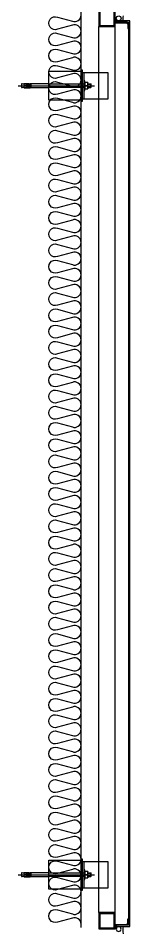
# Model space of a CAD drawing. Header units: millimetres. Extents: x 19868 to 801382, y -4805 to 85279.
# Drawn here: x 554044 to 554388, y 75809 to 78629 of the extents above; entities that cross this region are included whole.
import ezdxf

# ---------------------------------------------------------------- set-up
doc = ezdxf.new("R2010")
doc.units = ezdxf.units.MM
doc.header["$LTSCALE"] = 250
for name, color, linetype in [('A-ETC-8', 8, 'Continuous'), ('A-FIN', 6, 'Continuous'), ('ISL', 251, 'Continuous')]:
    doc.layers.add(name, color=color, linetype=linetype)

# ---------------------------------------------------------------- blocks, each defined once
blk = doc.blocks.new('A$C632c858f')
at = {"layer": 'A-ETC-8'}
blk.add_arc((-2.8, 0), 24, 341.8248, 18.1752, dxfattribs=at)
blk.add_ellipse((34, 0), major_axis=(7.59, 0), ratio=0.987937, dxfattribs=at)
blk = doc.blocks.new('A$Cae507117')
at = {"layer": 'A-ETC-8'}
for points in [[(-50, 0), (-50, -50), (0, -50), (0, 0)], [(-46.8, -3.2), (-46.8, -46.8), (-3.2, -46.8), (-3.2, -3.2)]]:
    blk.add_lwpolyline(points, close=True, dxfattribs=at)
blk = doc.blocks.new('너트 M12')
for p, q in [((-9, 0), (9, 0)), ((-9.5, -9), (-9.5, -0.5)), ((9, -9.5), (-9, -9.5)), ((0, -8.3), (0, -1.2)), ((9.5, -0.5), (9.5, -9))]:
    blk.add_line(p, q)
for centre, start, end in [((-9, -0.5), 90, 180), ((-9, -9), 180, 270), ((9, -0.5), 0, 90), ((9, -9), 270, 0)]:
    blk.add_arc(centre, 0.5, start, end)
at = {"extrusion": (0, 0, -1)}
for centre, major_axis, ratio, start_param, end_param in [((-4.8, -0.9), (-4.75, 0.31), 0.185359, -0.024388, 3.141593), ((4.8, -0.9), (4.75, 0.31), 0.185108, 3.141593, 6.30754), ((-4.8, -8.6), (4.75, 0.31), 0.187111, 0, 3.166211), ((4.8, -8.6), (-4.75, 0.31), 0.185991, 3.117121, 6.283185)]:
    blk.add_ellipse(centre, major_axis=major_axis, ratio=ratio, start_param=start_param, end_param=end_param, dxfattribs=at)
blk = doc.blocks.new('A$C4fb6b26a')
at = {"layer": 'A-ETC-8'}
for p, q in [((-80, 0), (-80, -80)), ((-277.5, -40), (-42.5, -40)), ((-267.5, -35.5), (-267.5, -44.5)), ((-265.5, -34), (-266, -34)), ((-266, -46), (-265.5, -46)), ((-254.5, -35.5), (-265.5, -34)), ((-265.5, -46), (-254.5, -44.5)), ((-260.1, -34.8), (-260.1, -36.5)), ((-260.1, -43.5), (-260.1, -45.2)), ((-259.6, -37.3), (-257.8, -38.5)), ((-259.6, -42.7), (-257.8, -41.5)), ((-244.1, -33.8), (-259.1, -33.8)), ((-259.1, -46.2), (-244.1, -46.2)), ((-249.6, -39), (-256.2, -39)), ((-249.6, -41), (-256.2, -41)), ((-254.5, -35.5), (-240.5, -35.5)), ((-254.5, -44.5), (-240.5, -44.5)), ((-249.1, -38.5), (-249.1, -38)), ((-249.1, -42), (-249.1, -41.5)), ((-245.1, -42), (-245.1, -38)), ((-244.1, -33.8), (-241.1, -33.8)), ((-244.1, -46.2), (-241.1, -46.2)), ((-241.1, -33.8), (-241.1, -46.2)), ((-240.5, -46), (-240.5, -34)), ((-237.5, -34), (-240.5, -34)), ((-240.5, -46), (-237.5, -46)), ((-237.5, -46), (-237.5, -34)), ((-183.5, -34), (-237.5, -34)), ((-237.5, -46), (-183.5, -46)), ((-183.5, -34), (-74, -34)), ((-74, -46), (-183.5, -46)), ((-62.7, -44.5), (-52.5, -44.5)), ((-62.5, -34), (-54, -34)), ((-62.5, -35.5), (-52.5, -35.5)), ((-62.5, -46), (-54, -46)), ((-54, -46), (-54, -34)), ((-52.5, -35.5), (-54, -34)), ((-52.5, -44.5), (-54, -46)), ((-52.5, -44.5), (-52.5, -35.5))]:
    blk.add_line(p, q, dxfattribs=at)
for points in [[(-83.5, 4.5), (-83.5, -84.5), (-183.5, -84.5), (-183.5, 4.5)], [(-80, -80), (-74, -80), (-74, 0), (-80, 0)], [(-74, -25), (-74, -55), (-72, -55), (-72, -25)]]:
    blk.add_lwpolyline(points, close=True, dxfattribs=at)
blk.add_lwpolyline([(-80, 7.5), (-80, -87.5, -0.414214), (-81, -88.5), (-83.5, -88.5), (-83.5, 8.5), (-81, 8.5, -0.414214)], format="xyb", close=True, dxfattribs=at)
blk.add_lwpolyline([(-80, -80), (0, -80), (0, 0), (-80, 0)], dxfattribs=at)
for centre, radius, start, end in [((-266, -35.5), 1.5, 90, 180), ((-266, -44.5), 1.5, 180, 270), ((-259.1, -34.8), 1, 90, 180), ((-259.1, -36.5), 1, 180, 236.3099), ((-259.1, -43.5), 1, 123.6901, 180), ((-259.1, -45.2), 1, 180, 270), ((-256.2, -36), 3, 236.3099, 270), ((-256.2, -44), 3, 90, 123.6901), ((-249.6, -38.5), 0.5, 270, 0), ((-249.6, -41.5), 0.5, 0, 90), ((-247.1, -38), 2, 90, 180), ((-247.1, -42), 2, 180, 270), ((-247.1, -38), 2, 0, 90), ((-247.1, -42), 2, 270, 0)]:
    blk.add_arc(centre, radius, start, end, dxfattribs=at)
at = {"layer": 'A-ETC-8', "xscale": -1, "rotation": 90}
blk.add_blockref('너트 M12', (-72, -40), dxfattribs=at)

msp = doc.modelspace()

# ---------------------------------------------------------------- linework, layer by layer
at = {"layer": 'A-ETC-8'}
for p, q in [((554293.2, 75874.3), (554293.2, 78603.9)), ((554343.2, 75874.3), (554343.2, 78603.9))]:
    msp.add_line(p, q, dxfattribs=at)
at = {"layer": 'A-ETC-8', "elevation": 0}
for points in [[(554380.2, 78617.4), (554345.2, 78617.4), (554345.2, 78628.4), (554343.2, 78628.4), (554343.2, 78615.4), (554378.6, 78615.4, 0.226541), (554382.2, 78611.8), (554382.2, 78597.1), (554384.2, 78597.1), (554384.2, 78613.4, -0.414214)], [(554380.2, 75835.3), (554345.2, 75835.3), (554345.2, 75824.3), (554343.2, 75824.3), (554343.2, 75837.3), (554378.6, 75837.3, -0.226541), (554382.2, 75840.9), (554382.2, 75855.6), (554384.2, 75855.6), (554384.2, 75839.3, 0.414214)]]:
    msp.add_lwpolyline(points, format="xyb", close=True, dxfattribs=at)
at = {"layer": 'A-ETC-8'}
msp.add_arc((554412.5, 75820.4, 0), 45.6, 166.1348, 193.8652, dxfattribs=at)
at = {"layer": 'A-ETC-8', "extrusion": (0, 0, -1)}
msp.add_ellipse((554354.2, 75823.8, 0), major_axis=(-7.59, 0), ratio=0.987937, dxfattribs=at)
at = {"layer": 'A-FIN', "elevation": 0}
msp.add_lwpolyline([(554347.2, 75835.3), (554347.2, 75831.3), (554388.2, 75831.3), (554388.2, 78621.4), (554347.2, 78621.4), (554347.2, 78617.4), (554384.2, 78617.4), (554384.2, 75835.3), (554347.2, 75835.3)], close=True, dxfattribs=at)
at = {"layer": 'ISL'}
msp.add_line((554238.2, 75828.9), (554238.2, 81178.9, 0), dxfattribs=at)
msp.add_lwpolyline([(554238.2, 75838.9, 0.524856), (554211.1, 75857.6), (554165.3, 75845.2, -1.449198), (554165.3, 75882.6), (554211.1, 75870.2, 0.524856), (554238.2, 75888.9, 0.524856), (554211.1, 75907.6), (554165.3, 75895.2, -1.449198), (554165.3, 75932.6), (554211.1, 75920.2, 0.524856), (554238.2, 75938.9, 0.524856), (554211.1, 75957.6), (554165.3, 75945.2, -1.449198), (554165.3, 75982.6), (554211.1, 75970.2, 0.524856), (554238.2, 75988.9, 0.524856), (554211.1, 76007.6), (554165.3, 75995.2, -1.449198), (554165.3, 76032.6), (554211.1, 76020.2, 0.524856), (554238.2, 76038.9, 0.524856), (554211.1, 76057.6), (554165.3, 76045.2, -1.449198), (554165.3, 76082.6), (554211.1, 76070.2, 0.524856), (554238.2, 76088.9, 0.524856), (554211.1, 76107.6), (554165.3, 76095.2, -1.449198), (554165.3, 76132.6), (554211.1, 76120.2, 0.524856), (554238.2, 76138.9, 0.524856), (554211.1, 76157.6), (554165.3, 76145.2, -1.449198), (554165.3, 76182.6), (554211.1, 76170.2, 0.524856), (554238.2, 76188.9, 0.524856), (554211.1, 76207.6), (554165.3, 76195.2, -1.449198), (554165.3, 76232.6), (554211.1, 76220.2, 0.524856), (554238.2, 76238.9, 0.524856), (554211.1, 76257.6), (554165.3, 76245.2, -1.449198), (554165.3, 76282.6), (554211.1, 76270.2, 0.524856), (554238.2, 76288.9, 0.524856), (554211.1, 76307.6), (554165.3, 76295.2, -1.449198), (554165.3, 76332.6), (554211.1, 76320.2, 0.524856), (554238.2, 76338.9, 0.524856), (554211.1, 76357.6), (554165.3, 76345.2, -1.449198), (554165.3, 76382.6), (554211.1, 76370.2, 0.524856), (554238.2, 76388.9, 0.524856), (554211.1, 76407.6), (554165.3, 76395.2, -1.449198), (554165.3, 76432.6), (554211.1, 76420.2, 0.524856), (554238.2, 76438.9, 0.524856), (554211.1, 76457.6), (554165.3, 76445.2, -1.449198), (554165.3, 76482.6), (554211.1, 76470.2, 0.524856), (554238.2, 76488.9, 0.524856), (554211.1, 76507.6), (554165.3, 76495.2, -1.449198), (554165.3, 76532.6), (554211.1, 76520.2, 0.524856), (554238.2, 76538.9, 0.524856), (554211.1, 76557.6), (554165.3, 76545.2, -1.449198), (554165.3, 76582.6), (554211.1, 76570.2, 0.524856), (554238.2, 76588.9, 0.524856), (554211.1, 76607.6), (554165.3, 76595.2, -1.449198), (554165.3, 76632.6), (554211.1, 76620.2, 0.524856), (554238.2, 76638.9, 0.524856), (554211.1, 76657.6), (554165.3, 76645.2, -1.449198), (554165.3, 76682.6), (554211.1, 76670.2, 0.524856), (554238.2, 76688.9, 0.524856), (554211.1, 76707.6), (554165.3, 76695.2, -1.449198), (554165.3, 76732.6), (554211.1, 76720.2, 0.524856), (554238.2, 76738.9, 0.524856), (554211.1, 76757.6), (554165.3, 76745.2, -1.449198), (554165.3, 76782.6), (554211.1, 76770.2, 0.524856), (554238.2, 76788.9, 0.524856), (554211.1, 76807.6), (554165.3, 76795.2, -1.449198), (554165.3, 76832.6), (554211.1, 76820.2, 0.524856), (554238.2, 76838.9, 0.524856), (554211.1, 76857.6), (554165.3, 76845.2, -1.449198), (554165.3, 76882.6), (554211.1, 76870.2, 0.524856), (554238.2, 76888.9, 0.524856), (554211.1, 76907.6), (554165.3, 76895.2, -1.449198), (554165.3, 76932.6), (554211.1, 76920.2, 0.524856), (554238.2, 76938.9, 0.524856), (554211.1, 76957.6), (554165.3, 76945.2, -1.449198), (554165.3, 76982.6), (554211.1, 76970.2, 0.524856), (554238.2, 76988.9, 0.524856), (554211.1, 77007.6), (554165.3, 76995.2, -1.449198), (554165.3, 77032.6), (554211.1, 77020.2, 0.524856), (554238.2, 77038.9, 0.524856), (554211.1, 77057.6), (554165.3, 77045.2, -1.449198), (554165.3, 77082.6), (554211.1, 77070.2, 0.524856), (554238.2, 77088.9, 0.524856), (554211.1, 77107.6), (554165.3, 77095.2, -1.449198), (554165.3, 77132.6), (554211.1, 77120.2, 0.524856), (554238.2, 77138.9, 0.524856), (554211.1, 77157.6), (554165.3, 77145.2, -1.449198), (554165.3, 77182.6), (554211.1, 77170.2, 0.524856), (554238.2, 77188.9, 0.524856), (554211.1, 77207.6), (554165.3, 77195.2, -1.449198), (554165.3, 77232.6), (554211.1, 77220.2, 0.524856), (554238.2, 77238.9, 0.524856), (554211.1, 77257.6), (554165.3, 77245.2, -1.449198), (554165.3, 77282.6), (554211.1, 77270.2, 0.524856), (554238.2, 77288.9, 0.524856), (554211.1, 77307.6), (554165.3, 77295.2, -1.449198), (554165.3, 77332.6), (554211.1, 77320.2, 0.524856), (554238.2, 77338.9, 0.524856), (554211.1, 77357.6), (554165.3, 77345.2, -1.449198), (554165.3, 77382.6), (554211.1, 77370.2, 0.524856), (554238.2, 77388.9, 0.524856), (554211.1, 77407.6), (554165.3, 77395.2, -1.449198), (554165.3, 77432.6), (554211.1, 77420.2, 0.524856), (554238.2, 77438.9, 0.524856), (554211.1, 77457.6), (554165.3, 77445.2, -1.449198), (554165.3, 77482.6), (554211.1, 77470.2, 0.524856), (554238.2, 77488.9, 0.524856), (554211.1, 77507.6), (554165.3, 77495.2, -1.449198), (554165.3, 77532.6), (554211.1, 77520.2, 0.524856), (554238.2, 77538.9, 0.524856), (554211.1, 77557.6), (554165.3, 77545.2, -1.449198), (554165.3, 77582.6), (554211.1, 77570.2, 0.524856), (554238.2, 77588.9, 0.524856), (554211.1, 77607.6), (554165.3, 77595.2, -1.449198), (554165.3, 77632.6), (554211.1, 77620.2, 0.524856), (554238.2, 77638.9, 0.524856), (554211.1, 77657.6), (554165.3, 77645.2, -1.449198), (554165.3, 77682.6), (554211.1, 77670.2, 0.524856), (554238.2, 77688.9, 0.524856), (554211.1, 77707.6), (554165.3, 77695.2, -1.449198), (554165.3, 77732.6), (554211.1, 77720.2, 0.524856), (554238.2, 77738.9, 0.524856), (554211.1, 77757.6), (554165.3, 77745.2, -1.449198), (554165.3, 77782.6), (554211.1, 77770.2, 0.524856), (554238.2, 77788.9, 0.524856), (554211.1, 77807.6), (554165.3, 77795.2, -1.449198), (554165.3, 77832.6), (554211.1, 77820.2, 0.524856), (554238.2, 77838.9, 0.524856), (554211.1, 77857.6), (554165.3, 77845.2, -1.449198), (554165.3, 77882.6), (554211.1, 77870.2, 0.524856), (554238.2, 77888.9, 0.524856), (554211.1, 77907.6), (554165.3, 77895.2, -1.449198), (554165.3, 77932.6), (554211.1, 77920.2, 0.524856), (554238.2, 77938.9, 0.524856), (554211.1, 77957.6), (554165.3, 77945.2, -1.449198), (554165.3, 77982.6), (554211.1, 77970.2, 0.524856), (554238.2, 77988.9, 0.524856), (554211.1, 78007.6), (554165.3, 77995.2, -1.449198), (554165.3, 78032.6), (554211.1, 78020.2, 0.524856), (554238.2, 78038.9, 0.524856), (554211.1, 78057.6), (554165.3, 78045.2, -1.449198), (554165.3, 78082.6), (554211.1, 78070.2, 0.524856), (554238.2, 78088.9, 0.524856), (554211.1, 78107.6), (554165.3, 78095.2, -1.449198), (554165.3, 78132.6), (554211.1, 78120.2, 0.524856), (554238.2, 78138.9, 0.524856), (554211.1, 78157.6), (554165.3, 78145.2, -1.449198), (554165.3, 78182.6), (554211.1, 78170.2, 0.524856), (554238.2, 78188.9, 0.524856), (554211.1, 78207.6), (554165.3, 78195.2, -1.449198), (554165.3, 78232.6), (554211.1, 78220.2, 0.524856), (554238.2, 78238.9, 0.524856), (554211.1, 78257.6), (554165.3, 78245.2, -1.449198), (554165.3, 78282.6), (554211.1, 78270.2, 0.524856), (554238.2, 78288.9, 0.524856), (554211.1, 78307.6), (554165.3, 78295.2, -1.449198), (554165.3, 78332.6), (554211.1, 78320.2, 0.524856), (554238.2, 78338.9, 0.524856), (554211.1, 78357.6), (554165.3, 78345.2, -1.449198), (554165.3, 78382.6), (554211.1, 78370.2, 0.524856), (554238.2, 78388.9, 0.524856), (554211.1, 78407.6), (554165.3, 78395.2, -1.449198), (554165.3, 78432.6), (554211.1, 78420.2, 0.524856), (554238.2, 78438.9, 0.524856), (554211.1, 78457.6), (554165.3, 78445.2, -1.449198), (554165.3, 78482.6), (554211.1, 78470.2, 0.524856), (554238.2, 78488.9, 0.524856), (554211.1, 78507.6), (554165.3, 78495.2, -1.449198), (554165.3, 78532.6), (554211.1, 78520.2, 0.524856), (554238.2, 78538.9, 0.524856), (554211.1, 78557.6), (554165.3, 78545.2, -1.449198), (554165.3, 78582.6), (554211.1, 78570.2, 0.524856), (554238.2, 78588.9, 0.524856), (554211.1, 78607.6), (554165.3, 78595.2, -1.449198), (554165.3, 78632.6), (554211.1, 78620.2, 0.524856), (554238.2, 78638.9, 0.524856)], format="xyb", dxfattribs=at)

# ---------------------------------------------------------------- block references
at = {"layer": 'A-ETC-8', "rotation": 180}
for name, p in [('A$Cae507117', (554293.2, 78603.9, 0)), ('A$C632c858f', (554388.2, 78628.9, 0)), ('A$Cae507117', (554293.2, 75824.3))]:
    msp.add_blockref(name, p, dxfattribs=at)
at = {"layer": 'A-ETC-8'}
for p in [(554321.7, 78461.4, 0), (554321.7, 76031.1, 0)]:
    msp.add_blockref('A$C4fb6b26a', p, dxfattribs=at)

doc.saveas('drawing.dxf')
